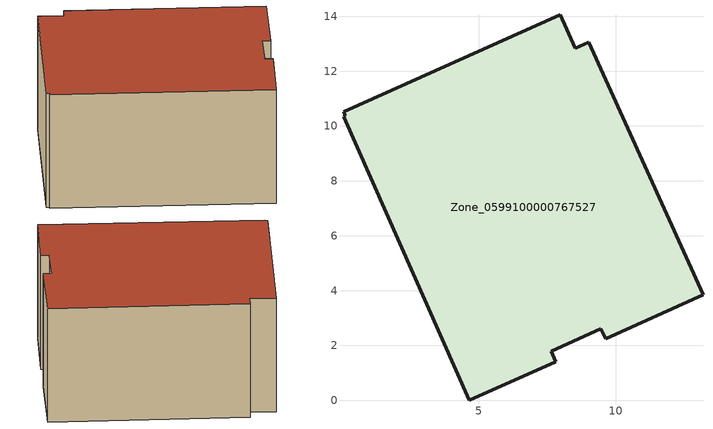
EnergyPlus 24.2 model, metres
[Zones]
Zone_0599100000767527
 floor ground (C_G): 7.65,1.79 7.81,1.41 4.65,0 0.07,10.34 0.14,10.37 0.07,10.52 7.98,14.06 8.52,12.84 9.01,13.06 13.17,3.84 9.62,2.24 9.45,2.62 z0
 wall outside (C_F): 7.81,1.41 7.65,1.79 9.45,2.62 9.62,2.24 13.17,3.84 9.01,13.06 8.52,12.84 7.98,14.06 0.07,10.52 0.14,10.37 0.07,10.34 4.65,0 7.81,1.41 z0:6.32
 roof outside (C_R): 0.07,10.34 4.65,0 7.81,1.41 7.65,1.79 9.45,2.62 9.62,2.24 13.17,3.84 9.01,13.06 8.52,12.84 7.98,14.06 0.07,10.52 0.14,10.37 z6.32
[BUILDING]
Pand.0599100000767527: North Axis=0; Terrain=City; Loads Convergence Tolerance Value=0.04; Temperature Convergence Tolerance Value=0.4; Solar Distribution=FullExterior; Maximum Number of Warmup Days=25; Minimum Number of Warmup Days=1
[Site:Location]
Rotterdam.The.Hague.AP_ZH_NLD Design_Conditions: Latitude=51.96; Longitude=4.45; Time Zone=1; Elevation=-4.5
[SITE:GROUNDTEMPERATURE:BUILDINGSURFACE]
18, 18, 18, 18, 18, 18, 18, 18, 18, 18, 18, 18
[MATERIAL] Thermal Absorptance=0.9; Solar Absorptance=0.7; Visible Absorptance=0.7
Name | Roughness | Thickness | Conductivity | Density | Specific Heat
G.D.2006-2014 | MediumSmooth | 0.15 | 0.06 | 540 | 1210
F.D.2006-2014 | Rough | 0.3 | 0.12 | 1920 | 840
R.D.2006-2014 | MediumRough | 0.2 | 0.08 | 1500 | 1000
[CONSTRUCTION]
C_G: G.D.2006-2014
C_F: F.D.2006-2014
C_R: R.D.2006-2014
[ZONE]
Zone_0599100000767527: Type=1; Multiplier=1; Ceiling Height=Autocalculate; Volume=Autocalculate; Floor Area=autocalculate; Part of Total Floor Area=Yes
[ZONEINFILTRATION:DESIGNFLOWRATE]
Infil_Zone_0599100000767527: Zone or ZoneList or Space or SpaceList=Zone_0599100000767527; Schedule=AlwaysOn; Design Flow Rate Calculation Method=Flow/Area; Flow Rate per Floor Area=0.0021; Constant Term Coefficient=1; Temperature Term Coefficient=0; Velocity Term Coefficient=0; Velocity Squared Term Coefficient=0
[HVACTEMPLATE:ZONE:IDEALLOADSAIRSYSTEM]
Zone_0599100000767527: Maximum Heating Supply Air Temperature=50; Minimum Cooling Supply Air Temperature=13; Maximum Heating Supply Air Humidity Ratio=0.0156; Minimum Cooling Supply Air Humidity Ratio=0.0077; Heating Limit=NoLimit; Cooling Limit=NoLimit; Dehumidification Control Type=ConstantSensibleHeatRatio; Cooling Sensible Heat Ratio=0.7; Dehumidification Setpoint=60; Humidification Control Type=None; Humidification Setpoint=30; Outdoor Air Method=None; Outdoor Air Flow Rate per Person=0.00944; Outdoor Air Flow Rate per Zone Floor Area=0; Outdoor Air Flow Rate per Zone=0; Demand Controlled Ventilation Type=None; Outdoor Air Economizer Type=NoEconomizer; Heat Recovery Type=None; Sensible Heat Recovery Effectiveness=0.7; Latent Heat Recovery Effectiveness=0.65
[ZONECONTROL:THERMOSTAT]
ThermostatControl_Zone_0599100000767527: Zone or ZoneList=Zone_0599100000767527; Control Type Schedule=DualSetpointControlType; Control 1=Thermostat_Zone_0599100000767527; Temperature Difference Between Cutout And Setpoint=0
[THERMOSTATSETPOINT:DUALSETPOINT]
Thermostat_Zone_0599100000767527: Heating Setpoint Temperature Schedule=HeatingSetpoint_Zone_0599100000767527; Cooling Setpoint Temperature Schedule=CoolingSetpoint_Zone_0599100000767527
[SCHEDULE:COMPACT]
HeatingSetpoint_Zone_0599100000767527: Through: 12/31, For: AllDays, Until: 24:00, 21
CoolingSetpoint_Zone_0599100000767527: Through: 12/31, For: AllDays, Until: 24:00, 24
DualSetpointControlType: Through: 12/31, For: AllDays, Until: 24:00, 4
AlwaysOn: Through: 12/31, For: AllDays, Until: 24:00, 1
